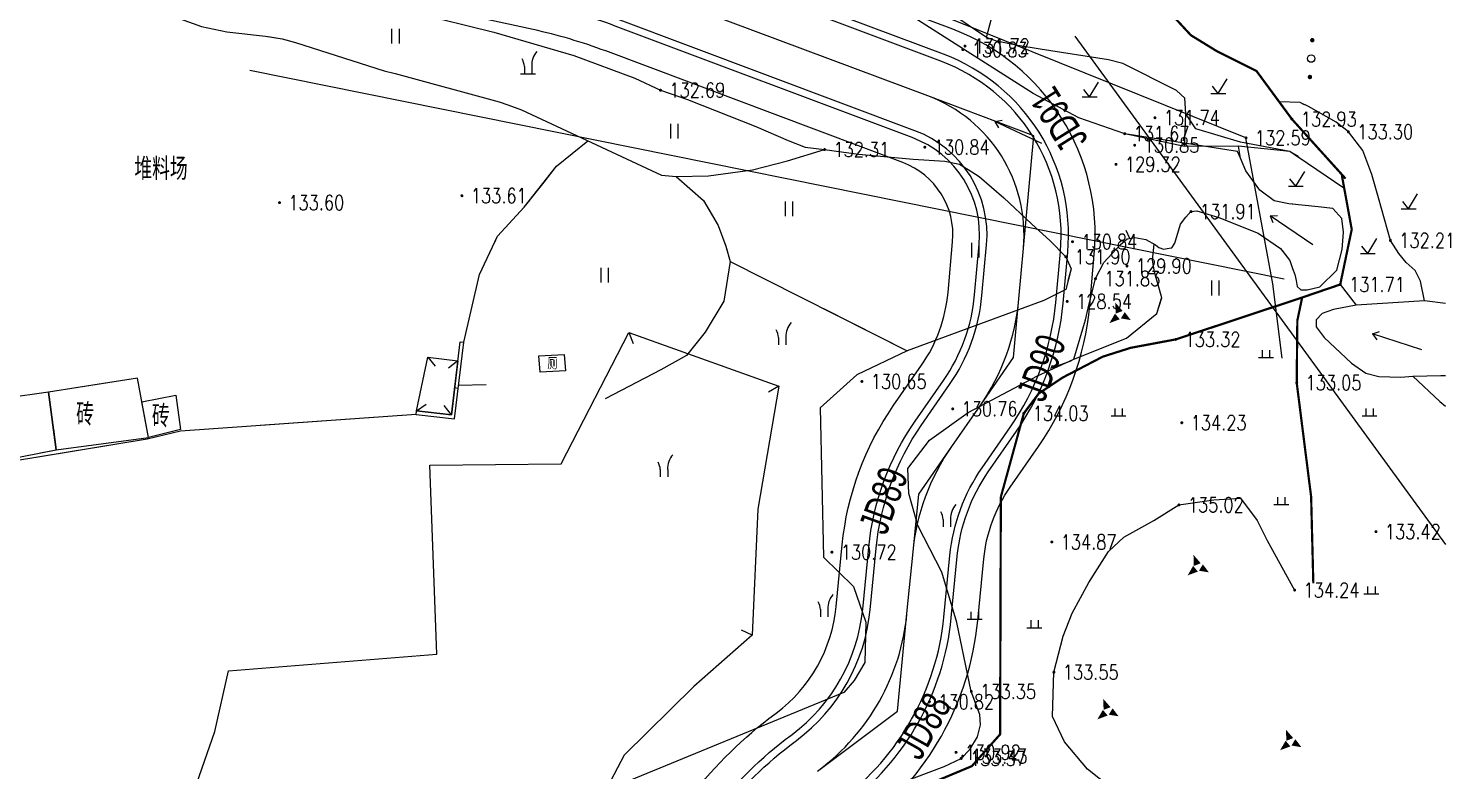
# Model space of a CAD drawing. Extents: x 529262 to 576451, y 2694391 to 2717535.
# Drawn here: x 562769.4 to 562865.3, y 2710815.5 to 2710865.5 of the extents above; entities that cross this region are included whole.
import ezdxf
from ezdxf.enums import TextEntityAlignment as Align

# ---------------------------------------------------------------- set-up
doc = ezdxf.new("R2010")
doc.units = 0
doc.linetypes.add('DASHED', pattern=[19.05, 12.7, -6.35])
doc.linetypes.add('X3', pattern=[5, 4, -1])
for name, color, linetype in [('DLDW', 8, 'Continuous'), ('DLSS', 4, 'Continuous'), ('DMTZ', 8, 'Continuous'), ('GCD', 8, 'Continuous'), ('GXYZ', 8, 'Continuous'), ('JMD', 8, 'Continuous'), ('ZBTZ', 8, 'Continuous'), ('ZJ', 7, 'Continuous'), ('交点标注', 3, 'Continuous'), ('道路中线_04护管挡墙', 7, 'Continuous')]:
    doc.layers.add(name, color=color, linetype=linetype)
doc.layers.add('SXSS', color=5, linetype='Continuous', lineweight=0)
doc.styles.add('EICAD', font='fsdb_e.shx', dxfattribs={"width": 0.707, "height": 2, "bigfont": 'tjhzf.shx'})
doc.styles.add('HZ', font='rs.shx', dxfattribs={"width": 0.8, "bigfont": 'hztxt.shx'})
doc.linetypes.add('10421', pattern='A,2,[150,AAA.SHX,S=0.5,R=0,X=0,Y=0.5],1e-11', length=2)
doc.linetypes.add('1161', pattern='A,0,[149,AAA.SHX,S=0.15,R=0,X=0,Y=0],-1.6', length=1.6)
doc.linetypes.add('445', pattern='A,8,-0.5,[147,AAA.SHX,S=1,R=0,X=0,Y=0],-1.5', length=10)
doc.linetypes.add('732', pattern='A,9,-0.5,[162,AAA.SHX,S=1,R=0,X=0,Y=0],-0.5', length=10)

# ---------------------------------------------------------------- blocks, each defined once
blk = doc.blocks.new('gc121')
at = {"color": 8}
for p, q in [((-0.5, -1), (-0.5, 1)), ((0.5, -1), (0.5, 1))]:
    blk.add_line(p, q, dxfattribs=at)
blk = doc.blocks.new('gc246')
at = {"color": 8}
for p, q in [((-0.5, 1), (-0.5, 0)), ((0.5, 1), (0.5, 0))]:
    blk.add_line(p, q, dxfattribs=at)
for centre, radius, start, end in [((-2.94, 0.81), 2.45, 4.3743, 29.0242), ((3.4, 1.11), 2.91, 139.3312, 182.0887)]:
    blk.add_arc(centre, radius, start, end, dxfattribs=at)
blk = doc.blocks.new('gc087')
at = {"color": 8}
for points in [[(-0.62, 1.71, 0, 1, 0), (-0.1, 0.39, 1, 1, 0)], [(-1.41, -1.07, 0, 1, 0), (-0.34, -0.17, 1, 1, 0)], [(0.39, -0.01, 1, 0, 0), (1.46, -0.66, 1, 0, 0)]]:
    blk.add_lwpolyline(points, format="xyseb", dxfattribs=at)
blk = doc.blocks.new('gc119')
at = {"color": 8}
for p, q in [((-1, 0), (1, 0)), ((-0.5, 1), (-0.5, 0)), ((0.5, 1), (0.5, 0))]:
    blk.add_line(p, q, dxfattribs=at)
blk = doc.blocks.new('gc210')
at = {"color": 8}
for p, q in [((-1, 0), (1, 0)), ((-0.5, 1), (-0.5, 0)), ((0.5, 1), (0.5, 0))]:
    blk.add_line(p, q, dxfattribs=at)
for centre, radius, start, end in [((-2.94, 0.81), 2.45, 4.3743, 29.0242), ((3.4, 1.11), 2.91, 139.3312, 182.0887)]:
    blk.add_arc(centre, radius, start, end, dxfattribs=at)
blk = doc.blocks.new('gc123')
at = {"color": 8}
for p, q in [((0, 0), (1.2, 2)), ((-1, 0), (1, 0)), ((0, 0), (-0.8, 1))]:
    blk.add_line(p, q, dxfattribs=at)
blk = doc.blocks.new('GC200')
at = {"linetype": 'Continuous', "const_width": 0.2, "flags": 128}
blk.add_lwpolyline([(-0.1, 0, 1), (0.1, 0, 1)], format="xyb", close=True, dxfattribs=at)
blk = doc.blocks.new('gc170')
at = {"color": 8, "linetype": 'Continuous'}
blk.add_circle((0, 0), 0.5, dxfattribs=at)
blk = doc.blocks.new('gc086')
at = {"color": 8}
for p, q in [((0, 0), (7, 0)), ((7, 0), (6.18, 0.57)), ((7, 0), (6.18, -0.57))]:
    blk.add_line(p, q, dxfattribs=at)

msp = doc.modelspace()

# ---------------------------------------------------------------- linework, layer by layer
at = {"color": 8, "linetype": 'Continuous', "flags": 128}
msp.add_lwpolyline([(562784.321, 2710862.73), (562854.113, 2710848.642)], dxfattribs=at)
at = {"layer": 'DLDW', "color": 252, "linetype": 'Continuous'}
msp.add_lwpolyline([(562803.919, 2710842.349), (562803.818, 2710843.45), (562805.517, 2710843.554), (562805.618, 2710842.453)], close=True, dxfattribs=at)
at = {"layer": 'DLSS', "color": 8, "linetype": 'X3', "const_width": 0.15}
for points in [[(562849.335, 2710892.228), (562847.111, 2710878.879), (562848.107, 2710876.013), (562848.1, 2710874.548), (562846.264, 2710870.34), (562845.676, 2710868.644), (562846.322, 2710866.69), (562847.81, 2710865.084), (562849.569, 2710864.002), (562852.242, 2710862.667), (562854.632, 2710859.419), (562855.287, 2710858.693)], [(562849.335, 2710892.228), (562847.111, 2710878.879), (562848.107, 2710876.013), (562848.1, 2710874.548), (562846.264, 2710870.34), (562845.676, 2710868.644), (562846.322, 2710866.69), (562847.81, 2710865.084), (562849.569, 2710864.002), (562852.242, 2710862.667), (562854.632, 2710859.419), (562855.287, 2710858.693)], [(562849.335, 2710892.228), (562847.111, 2710878.879), (562848.107, 2710876.013), (562848.1, 2710874.548), (562846.264, 2710870.34), (562845.676, 2710868.644), (562846.322, 2710866.69), (562847.81, 2710865.084), (562849.569, 2710864.002), (562852.242, 2710862.667), (562854.632, 2710859.419), (562858.248, 2710855.413)], [(562858, 2710855.632), (562858.667, 2710851.985), (562857.89, 2710848.27), (562855.322, 2710847.393)], [(562855.322, 2710847.393), (562846.792, 2710844.567), (562843.752, 2710843.999), (562841.877, 2710843.406), (562839.149, 2710841.987), (562837.541, 2710840.91), (562836.542, 2710839.582), (562834.99, 2710833.938)], [(562853.912, 2710846.926), (562851.785, 2710846.221)], [(562855.927, 2710833.954), (562854.954, 2710841.646), (562854.996, 2710845.837), (562855.322, 2710847.393)], [(562855.927, 2710833.954), (562856.075, 2710828.124)]]:
    msp.add_lwpolyline(points, dxfattribs=at)
at = {"layer": 'DLSS', "color": 8, "linetype": 'X3', "const_width": 0.15, "flags": 128}
msp.add_lwpolyline([(562821.827, 2710811.098), (562833.035, 2710815.789), (562834.941, 2710817.932), (562834.99, 2710833.938)], dxfattribs=at)
at = {"layer": 'DMTZ', "linetype": '10421', "flags": 128}
for points in [[(562780.685, 2710868.943), (562785.274, 2710868.296), (562790.749, 2710867.459), (562791.071, 2710867.459), (562793.712, 2710867.073), (562795.491, 2710866.59), (562800.775, 2710865.293), (562806.18, 2710863.716), (562810.294, 2710862.186), (562812.026, 2710861.371), (562813.859, 2710860.744), (562818.451, 2710858.928), (562820.651, 2710857.972), (562821.799, 2710857.541), (562823.097, 2710857.369), (562825.386, 2710857.063), (562829.069, 2710856.729), (562831.221, 2710856.585), (562832.193, 2710856.384), (562832.793, 2710856.021), (562833.533, 2710855.553), (562835.19, 2710854.104), (562837.054, 2710852.355), (562838.319, 2710851.205), (562839.376, 2710850.135)], [(562780.685, 2710868.943), (562785.274, 2710868.296), (562790.749, 2710867.459), (562791.071, 2710867.459), (562793.712, 2710867.073), (562795.491, 2710866.59), (562800.775, 2710865.293), (562806.18, 2710863.716), (562810.294, 2710862.186), (562812.026, 2710861.371), (562813.859, 2710860.744), (562818.451, 2710858.928), (562820.651, 2710857.972), (562821.799, 2710857.541), (562823.097, 2710857.369), (562825.386, 2710857.063), (562829.069, 2710856.729), (562831.221, 2710856.585), (562832.193, 2710856.384), (562832.793, 2710856.021), (562833.533, 2710855.553), (562835.19, 2710854.104), (562837.054, 2710852.355), (562838.319, 2710851.205), (562839.376, 2710850.135)], [(562780.685, 2710868.943), (562785.274, 2710868.296), (562790.749, 2710867.459), (562791.071, 2710867.459), (562793.712, 2710867.073), (562795.491, 2710866.59), (562800.775, 2710865.293), (562806.18, 2710863.716), (562810.294, 2710862.186), (562812.026, 2710861.371), (562813.859, 2710860.744), (562818.451, 2710858.928), (562820.651, 2710857.972), (562821.799, 2710857.541), (562823.097, 2710857.369), (562825.386, 2710857.063), (562829.069, 2710856.729), (562831.221, 2710856.585), (562832.193, 2710856.384), (562832.793, 2710856.021), (562833.533, 2710855.553), (562835.19, 2710854.104), (562837.054, 2710852.355), (562838.319, 2710851.205), (562839.376, 2710850.135)], [(562787.206, 2710868.001), (562790.749, 2710867.459), (562791.071, 2710867.459), (562793.712, 2710867.073), (562795.491, 2710866.59), (562800.775, 2710865.293), (562806.18, 2710863.716), (562810.294, 2710862.186), (562812.026, 2710861.371), (562813.859, 2710860.744), (562818.451, 2710858.928), (562820.651, 2710857.972), (562821.799, 2710857.541), (562823.097, 2710857.369), (562825.386, 2710857.063), (562829.069, 2710856.729), (562831.221, 2710856.585), (562832.193, 2710856.384), (562832.793, 2710856.021), (562833.533, 2710855.553), (562835.19, 2710854.104), (562837.054, 2710852.355), (562838.319, 2710851.205), (562839.376, 2710850.135)], [(562787.206, 2710868.001), (562790.749, 2710867.459), (562791.071, 2710867.459), (562793.712, 2710867.073), (562795.491, 2710866.59), (562800.775, 2710865.293), (562806.18, 2710863.716), (562810.294, 2710862.186), (562812.026, 2710861.371), (562813.859, 2710860.744), (562818.451, 2710858.928), (562820.651, 2710857.972), (562821.799, 2710857.541), (562823.097, 2710857.369), (562825.386, 2710857.063), (562829.069, 2710856.729), (562831.221, 2710856.585), (562832.193, 2710856.384), (562832.793, 2710856.021), (562833.533, 2710855.553), (562835.19, 2710854.104), (562837.054, 2710852.355), (562838.319, 2710851.205), (562839.376, 2710850.135)], [(562847.38, 2710857.571), (562843.348, 2710858.44), (562840.256, 2710859.5), (562837.181, 2710861.143), (562827.703, 2710867.173), (562825.002, 2710868.378)], [(562850.948, 2710857.229), (562843.348, 2710858.44), (562840.256, 2710859.5), (562837.181, 2710861.143), (562827.703, 2710867.173), (562825.002, 2710868.378)], [(562850.948, 2710857.229), (562843.348, 2710858.44), (562840.256, 2710859.5), (562837.181, 2710861.143), (562827.703, 2710867.173), (562825.002, 2710868.378)], [(562855.071, 2710856.84), (562854.481, 2710857.239), (562851.164, 2710857.862), (562848.145, 2710858.776), (562847.479, 2710859.784), (562847.404, 2710860.836), (562846.838, 2710861.36), (562843.219, 2710863.172), (562842.249, 2710863.422), (562837.646, 2710864.141), (562836.138, 2710864.387), (562834.694, 2710864.67), (562834.014, 2710864.928), (562830.253, 2710867.488)], [(562855.078, 2710856.898), (562854.481, 2710857.239), (562851.033, 2710857.59), (562847.38, 2710857.571), (562847.479, 2710859.784), (562847.404, 2710860.836), (562846.838, 2710861.36), (562843.219, 2710863.172), (562842.249, 2710863.422), (562837.646, 2710864.141), (562836.138, 2710864.387), (562834.694, 2710864.67), (562834.014, 2710864.928), (562830.253, 2710867.488)], [(562858.132, 2710854.771), (562854.481, 2710857.239), (562851.164, 2710857.862), (562848.145, 2710858.776), (562847.479, 2710859.784), (562847.404, 2710860.836), (562846.838, 2710861.36), (562843.219, 2710863.172), (562842.249, 2710863.422), (562837.646, 2710864.141), (562836.138, 2710864.387), (562834.694, 2710864.67), (562834.014, 2710864.928), (562830.253, 2710867.488)], [(562779.609, 2710866.179), (562781.067, 2710865.671), (562782.771, 2710865.314), (562785.384, 2710865.022), (562786.503, 2710864.831), (562787.403, 2710864.589), (562793.388, 2710862.683), (562794.119, 2710862.49), (562801.145, 2710860.599), (562801.731, 2710860.384), (562802.639, 2710860.057), (562812.09, 2710855.634), (562813.079, 2710855.548), (562815.256, 2710855.602), (562818.233, 2710856.014), (562820.607, 2710856.615), (562823.097, 2710857.369)], [(562779.609, 2710866.179), (562781.067, 2710865.671), (562782.771, 2710865.314), (562785.384, 2710865.022), (562786.503, 2710864.831), (562787.403, 2710864.589), (562793.388, 2710862.683), (562794.119, 2710862.49), (562801.145, 2710860.599), (562801.731, 2710860.384), (562802.639, 2710860.057), (562812.09, 2710855.634), (562813.079, 2710855.548), (562815.256, 2710855.602), (562818.233, 2710856.014), (562820.607, 2710856.615), (562823.097, 2710857.369)], [(562779.609, 2710866.179), (562781.067, 2710865.671), (562782.771, 2710865.314), (562785.384, 2710865.022), (562786.503, 2710864.831), (562787.403, 2710864.589), (562793.388, 2710862.683), (562794.119, 2710862.49), (562801.145, 2710860.599), (562801.731, 2710860.384), (562802.639, 2710860.057), (562812.09, 2710855.634), (562813.079, 2710855.548), (562815.256, 2710855.602), (562818.233, 2710856.014), (562820.607, 2710856.615), (562823.097, 2710857.369)], [(562785.559, 2710864.992), (562786.503, 2710864.831), (562787.403, 2710864.589), (562793.388, 2710862.683), (562794.119, 2710862.49), (562801.145, 2710860.599), (562801.731, 2710860.384), (562802.639, 2710860.057), (562812.09, 2710855.634), (562813.079, 2710855.548), (562815.256, 2710855.602), (562818.233, 2710856.014), (562820.607, 2710856.615), (562823.097, 2710857.369)], [(562785.559, 2710864.992), (562786.503, 2710864.831), (562787.403, 2710864.589), (562793.388, 2710862.683), (562794.119, 2710862.49), (562801.145, 2710860.599), (562801.731, 2710860.384), (562802.639, 2710860.057), (562812.09, 2710855.634), (562813.079, 2710855.548), (562815.256, 2710855.602), (562818.233, 2710856.014), (562820.607, 2710856.615), (562823.097, 2710857.369)], [(562855.486, 2710860.392), (562855.194, 2710860.533), (562853.762, 2710860.6)], [(562855.486, 2710860.392), (562855.194, 2710860.533), (562853.762, 2710860.6)], [(562863.578, 2710847.167), (562863.297, 2710848.492), (562862.946, 2710849.203), (562862.331, 2710849.755), (562861.845, 2710850.353), (562861.272, 2710851.244), (562860.483, 2710854.123), (562860.018, 2710855.693), (562859.411, 2710857.312), (562858.44, 2710858.568), (562857.618, 2710859.221), (562855.742, 2710860.268), (562855.194, 2710860.533), (562853.762, 2710860.6)]]:
    msp.add_lwpolyline(points, dxfattribs=at)
for points, elevation in [([(562854.701, 2710853.68), (562854.415, 2710853.709), (562853.438, 2710853.915), (562852.455, 2710854.631), (562851.52, 2710855.93), (562851.158, 2710856.791), (562850.948, 2710857.229)], 132.137), ([(562857.672, 2710849.247), (562858.017, 2710850.626), (562858.103, 2710851.807), (562857.988, 2710852.729), (562857.401, 2710853.385), (562856.403, 2710853.507), (562854.415, 2710853.709), (562853.438, 2710853.915), (562852.455, 2710854.631), (562851.52, 2710855.93), (562851.158, 2710856.791), (562850.948, 2710857.229)], 132.137), ([(562854.701, 2710853.68), (562854.415, 2710853.709), (562853.438, 2710853.915), (562852.455, 2710854.631), (562851.52, 2710855.93), (562851.158, 2710856.791), (562851.033, 2710857.59)], 132.137), ([(562813.079, 2710855.548), (562814.925, 2710853.927), (562815.443, 2710853.058)], 133.383), ([(562813.079, 2710855.548), (562814.925, 2710853.927), (562815.926, 2710852.246), (562816.427, 2710850.852), (562816.51, 2710850.573)], 133.383), ([(562813.079, 2710855.548), (562814.925, 2710853.927), (562815.926, 2710852.246), (562816.427, 2710850.852), (562816.51, 2710850.573)], 133.383), ([(562815.443, 2710853.058), (562815.926, 2710852.246), (562816.427, 2710850.852), (562816.734, 2710849.826), (562816.29, 2710847.135), (562815.031, 2710845.06), (562813.773, 2710843.488), (562812.052, 2710842.511), (562808.288, 2710840.567)], 133.383), ([(562839.92, 2710843.237), (562840.697, 2710845.891), (562840.888, 2710846.664), (562841.377, 2710848.666), (562841.948, 2710849.743), (562843.074, 2710850.969), (562843.519, 2710851.353), (562844.021, 2710851.441), (562844.769, 2710851.3), (562845.416, 2710850.956), (562845.661, 2710850.772), (562845.963, 2710850.645), (562846.351, 2710850.729), (562846.532, 2710850.738), (562846.741, 2710851.051), (562847.121, 2710852.347), (562847.474, 2710852.818), (562847.821, 2710853.185), (562848.22, 2710853.236), (562849.706, 2710852.798), (562852.344, 2710851.735), (562853.869, 2710850.706), (562854.29, 2710850.159)], 133.968), ([(562839.92, 2710843.237), (562840.697, 2710845.891), (562840.888, 2710846.664), (562841.377, 2710848.666), (562841.948, 2710849.743), (562843.074, 2710850.969), (562843.519, 2710851.353), (562844.021, 2710851.441), (562844.769, 2710851.3), (562845.416, 2710850.956), (562845.661, 2710850.772), (562845.963, 2710850.645), (562846.351, 2710850.729), (562846.532, 2710850.738), (562846.741, 2710851.051), (562847.121, 2710852.347), (562847.474, 2710852.818), (562847.821, 2710853.185), (562848.22, 2710853.236), (562849.706, 2710852.798), (562852.344, 2710851.735), (562853.869, 2710850.706), (562854.499, 2710849.889), (562854.661, 2710849.357), (562854.826, 2710848.952), (562854.916, 2710848.547), (562854.985, 2710848.127), (562855.228, 2710847.905), (562855.653, 2710847.905), (562856.52, 2710848.11), (562857.672, 2710849.247)], 133.968), ([(562841.263, 2710848.201), (562841.377, 2710848.666), (562841.948, 2710849.743), (562843.074, 2710850.969), (562843.519, 2710851.353), (562844.021, 2710851.441), (562844.769, 2710851.3), (562845.416, 2710850.956), (562845.661, 2710850.772), (562845.963, 2710850.645), (562846.351, 2710850.729), (562846.532, 2710850.738), (562846.741, 2710851.051), (562847.121, 2710852.347), (562847.474, 2710852.818), (562847.821, 2710853.185), (562848.22, 2710853.236), (562849.706, 2710852.798), (562852.344, 2710851.735), (562853.869, 2710850.706), (562854.29, 2710850.159)], 133.968), ([(562843.69, 2710851.378), (562843.455, 2710851.917)], 133.353), ([(562843.69, 2710851.378), (562843.455, 2710851.917)], 133.353), ([(562843.69, 2710851.378), (562843.455, 2710851.917)], 133.353), ([(562839.92, 2710843.237), (562843.472, 2710844.644), (562845.513, 2710846.313), (562845.843, 2710847.361), (562845.35, 2710849.124), (562845.223, 2710849.91), (562845.345, 2710850.994)], 132.264), ([(562839.92, 2710843.237), (562843.472, 2710844.644), (562845.513, 2710846.313), (562845.843, 2710847.361), (562845.35, 2710849.124), (562845.223, 2710849.91), (562845.345, 2710850.994)], 132.264), ([(562845.836, 2710847.34), (562845.843, 2710847.361), (562845.35, 2710849.124), (562845.223, 2710849.91), (562845.345, 2710850.994)], 132.264), ([(562839.376, 2710850.135), (562839.727, 2710849.331), (562839.371, 2710847.939), (562837.894, 2710847.201), (562828.674, 2710843.793), (562828.674, 2710843.793), (562828.674, 2710843.793), (562828.674, 2710843.793), (562828.674, 2710843.793), (562825.282, 2710842.172), (562822.801, 2710839.961)], 133.353), ([(562839.376, 2710850.135), (562839.727, 2710849.331), (562839.371, 2710847.939), (562837.894, 2710847.201), (562828.674, 2710843.793), (562828.674, 2710843.793), (562828.674, 2710843.793), (562828.674, 2710843.793), (562828.674, 2710843.793), (562825.282, 2710842.172), (562822.801, 2710839.961)], 133.353), ([(562839.376, 2710850.135), (562839.727, 2710849.331), (562839.521, 2710848.528)], 133.353), ([(562839.92, 2710843.237), (562840.697, 2710845.891), (562840.888, 2710846.664), (562841.263, 2710848.201)], 133.968), ([(562839.92, 2710843.237), (562843.472, 2710844.644), (562845.513, 2710846.313), (562845.836, 2710847.34)], 132.264), ([(562858.959, 2710846.883), (562857.43, 2710846.592), (562856.677, 2710846.313), (562856.258, 2710845.894), (562856.263, 2710845.41), (562856.816, 2710844.695), (562858.658, 2710842.965), (562859.627, 2710842.285), (562860.5, 2710842.072), (562861.979, 2710842.016), (562862.794, 2710842.082)], 132.641), ([(562864.998, 2710846.998), (562863.578, 2710847.167), (562858.959, 2710846.883)], 131.798), ([(562821.871, 2710812.379), (562822.592, 2710812.686), (562827.289, 2710814.303), (562831.177, 2710815.765), (562832.315, 2710816.308), (562832.909, 2710816.92), (562833.41, 2710817.766), (562833.618, 2710818.568), (562833.564, 2710819.267), (562832.999, 2710820.818), (562832.016, 2710825.477), (562831.016, 2710828.861), (562829.4, 2710832.014), (562828.785, 2710834.167), (562828.708, 2710835.859), (562830.17, 2710837.781), (562832.785, 2710839.627), (562837.458, 2710842.104), (562839.92, 2710843.237)], 133.935), ([(562838.345, 2710842.622), (562839.667, 2710843.11), (562839.92, 2710843.237)], 133.353), ([(562862.794, 2710842.082), (562864.678, 2710842.143), (562864.998, 2710842.139)], 132.641), ([(562822.801, 2710839.961), (562823.036, 2710829.878), (562825.046, 2710827.903), (562825.872, 2710825.488), (562825.813, 2710822.784), (562825.092, 2710821.564), (562824.386, 2710820.763), (562808.312, 2710814.137)], 133.353), ([(562838.482, 2710819.138), (562838.571, 2710822.12), (562839.198, 2710824.556), (562839.809, 2710826.096), (562840.938, 2710828.174), (562842.26, 2710830.262), (562843.3, 2710831.24), (562845.323, 2710832.349), (562847.009, 2710833.403), (562849.36, 2710833.741), (562851.163, 2710833.85), (562852.283, 2710832.349), (562852.97, 2710830.997), (562854.816, 2710827.66), (562854.824, 2710827.645)], 133.545)]:
    msp.add_lwpolyline(points, dxfattribs=dict(at, elevation=elevation))
at = {"layer": 'DMTZ', "linetype": '10421'}
msp.add_lwpolyline([(562852.006, 2710811.459), (562849.719, 2710811.59), (562846.071, 2710812.276), (562843.14, 2710813.762), (562840.835, 2710815.587), (562839.285, 2710817.433), (562838.482, 2710819.138)], dxfattribs=at)
at = {"layer": 'GXYZ', "linetype": 'Continuous'}
msp.add_line((562839.973, 2710865.02), (562864.998, 2710830.734), dxfattribs=at)
at = {"layer": 'GXYZ', "linetype": '732', "flags": 128}
msp.add_lwpolyline([(562853.972, 2710843.291), (562853.332, 2710848.325), (562851.513, 2710858.17), (562822.678, 2710869.785), (562790.779, 2710877.289), (562782.745, 2710878.483), (562772.724, 2710889.762), (562773.355, 2710900.574), (562780.991, 2710921.338), (562779.279, 2710955.843), (562778.562, 2710959.885), (562773.137, 2710975.231), (562768.716, 2710985.916)], dxfattribs=at)
at = {"layer": 'JMD', "linetype": 'Continuous'}
for p, q in [((562809.884, 2710845.033), (562810.179, 2710844.289)), ((562809.884, 2710845.033), (562810.179, 2710844.289)), ((562796.319, 2710843.372), (562796.823, 2710842.751)), ((562796.319, 2710843.372), (562796.823, 2710842.751)), ((562796.319, 2710843.372), (562796.823, 2710842.751)), ((562796.319, 2710843.372), (562796.823, 2710842.751)), ((562798.357, 2710843.127), (562797.728, 2710842.633)), ((562798.357, 2710843.127), (562797.728, 2710842.633)), ((562798.357, 2710843.127), (562797.728, 2710842.633)), ((562798.357, 2710843.127), (562797.728, 2710842.633)), ((562798.385, 2710841.265, -529.931), (562798.137, 2710841.294, -529.931)), ((562798.385, 2710841.265, -529.931), (562798.137, 2710841.294, -529.931)), ((562820.011, 2710841.424), (562819.32, 2710841.019)), ((562820.011, 2710841.424), (562819.32, 2710841.019)), ((562795.56, 2710839.741), (562796.208, 2710840.21)), ((562795.56, 2710839.741), (562796.208, 2710840.21)), ((562795.56, 2710839.741), (562796.208, 2710840.21)), ((562795.56, 2710839.741), (562796.208, 2710840.21)), ((562795.56, 2710839.741), (562796.208, 2710840.21)), ((562795.56, 2710839.741), (562796.208, 2710840.21)), ((562797.918, 2710839.476), (562797.422, 2710840.104)), ((562797.918, 2710839.476), (562797.422, 2710840.104)), ((562797.918, 2710839.476), (562797.422, 2710840.104)), ((562797.918, 2710839.476), (562797.422, 2710840.104)), ((562818.204, 2710824.618), (562817.483, 2710824.964))]:
    msp.add_line(p, q, dxfattribs=at)
at = {"layer": 'JMD', "linetype": 'Continuous', "flags": 128}
for points in [[(562799.986, 2710792.078), (562775.892, 2710796.198), (562779.855, 2710812.12), (562781.955, 2710818.114), (562782.889, 2710822.218), (562796.934, 2710823.332), (562796.461, 2710836.088), (562805.331, 2710836.167), (562809.884, 2710845.033), (562820.011, 2710841.424), (562818.598, 2710833.107), (562818.204, 2710824.618), (562814.279, 2710821.166), (562809.569, 2710816.537), (562807.056, 2710811.738), (562806.192, 2710807.187), (562804.701, 2710798.949)], [(562771.254, 2710837.126), (562777.473, 2710837.956), (562776.735, 2710841.943), (562770.741, 2710841.007)], [(562771.254, 2710837.126), (562777.473, 2710837.956), (562776.735, 2710841.943), (562770.741, 2710841.007)]]:
    msp.add_lwpolyline(points, close=True, dxfattribs=at)
for points, elevation in [([(562795.532, 2710839.493), (562798.137, 2710839.2), (562798.76, 2710844.376)], -529.931), ([(562795.532, 2710839.493), (562798.137, 2710839.2), (562798.76, 2710844.376)], -529.931), ([(562795.532, 2710839.493), (562798.137, 2710839.2), (562798.76, 2710844.376)], -529.931), ([(562795.532, 2710839.493), (562798.137, 2710839.2), (562798.76, 2710844.376)], -529.931), ([(562795.532, 2710839.493), (562798.137, 2710839.2), (562798.76, 2710844.376)], -529.931), ([(562795.532, 2710839.493), (562798.137, 2710839.2), (562798.76, 2710844.376)], -529.931), ([(562795.56, 2710839.741), (562797.918, 2710839.476), (562798.511, 2710844.406)], -529.931), ([(562795.56, 2710839.741), (562797.918, 2710839.476), (562798.511, 2710844.406)], -529.931), ([(562795.56, 2710839.741), (562797.918, 2710839.476), (562798.511, 2710844.406)], -529.931), ([(562795.56, 2710839.741), (562797.918, 2710839.476), (562798.511, 2710844.406)], -529.931), ([(562795.56, 2710839.741), (562797.918, 2710839.476), (562798.511, 2710844.406)], -529.931), ([(562795.56, 2710839.741), (562797.918, 2710839.476), (562798.511, 2710844.406)], -529.931), ([(562798.511, 2710844.406), (562798.76, 2710844.376)], -529.931), ([(562798.511, 2710844.406), (562798.76, 2710844.376)], -529.931), ([(562795.532, 2710839.493), (562795.56, 2710839.741)], -529.931), ([(562795.532, 2710839.493), (562795.56, 2710839.741)], -529.931), ([(562795.532, 2710839.493), (562795.56, 2710839.741)], -529.931), ([(562795.532, 2710839.493), (562795.56, 2710839.741)], -529.931), ([(562795.532, 2710839.493), (562795.56, 2710839.741)], -529.931), ([(562795.532, 2710839.493), (562795.56, 2710839.741)], -529.931), ([(562770.189, 2710836.916), (562771.254, 2710837.126), (562771.069, 2710838.524)], 134.582), ([(562770.189, 2710836.916), (562771.254, 2710837.126), (562771.069, 2710838.524)], 134.582), ([(562770.189, 2710836.916), (562771.254, 2710837.126), (562771.069, 2710838.524)], 134.582)]:
    msp.add_lwpolyline(points, dxfattribs=dict(at, elevation=elevation))
for points, elevation in [([(562796.319, 2710843.372), (562796.319, 2710843.372), (562798.357, 2710843.127), (562797.918, 2710839.476), (562795.56, 2710839.741)], 133.742), ([(562796.319, 2710843.372), (562796.319, 2710843.372), (562798.357, 2710843.127), (562797.918, 2710839.476), (562795.56, 2710839.741)], 133.742), ([(562796.319, 2710843.372), (562796.319, 2710843.372), (562798.357, 2710843.127), (562797.918, 2710839.476), (562795.56, 2710839.741)], 133.742), ([(562796.319, 2710843.372), (562796.319, 2710843.372), (562798.357, 2710843.127), (562797.918, 2710839.476), (562795.56, 2710839.741)], 133.742), ([(562796.319, 2710843.372), (562796.319, 2710843.372), (562798.357, 2710843.127), (562797.918, 2710839.476), (562795.56, 2710839.741)], 133.742), ([(562796.319, 2710843.372), (562796.319, 2710843.372), (562798.357, 2710843.127), (562797.918, 2710839.476), (562795.56, 2710839.741)], 133.742), ([(562765.839, 2710836.059), (562771.254, 2710837.126), (562770.741, 2710841.007), (562764.993, 2710840.203)], 134.582), ([(562765.839, 2710836.059), (562771.254, 2710837.126), (562770.741, 2710841.007), (562764.993, 2710840.203)], 134.582)]:
    msp.add_lwpolyline(points, close=True, dxfattribs=dict(at, elevation=elevation))
msp.add_lwpolyline([(562771.069, 2710838.524), (562771.254, 2710837.126), (562777.473, 2710837.956), (562776.735, 2710841.943), (562772.586, 2710841.295)], dxfattribs=at)
msp.add_lwpolyline([(562771.069, 2710838.524), (562771.254, 2710837.126), (562777.473, 2710837.956), (562776.735, 2710841.943), (562772.586, 2710841.295)], dxfattribs=at)
msp.add_lwpolyline([(562771.069, 2710838.524), (562771.254, 2710837.126), (562777.473, 2710837.956), (562776.735, 2710841.943), (562772.586, 2710841.295)], dxfattribs=at)
at = {"layer": 'JMD', "linetype": 'Continuous'}
msp.add_lwpolyline([(562779.63, 2710838.499), (562777.473, 2710837.956), (562777.03, 2710840.348), (562779.319, 2710840.804)], close=True, dxfattribs=at)
msp.add_lwpolyline([(562779.63, 2710838.499), (562777.473, 2710837.956), (562777.03, 2710840.348), (562779.319, 2710840.804)], close=True, dxfattribs=at)
msp.add_lwpolyline([(562779.63, 2710838.499), (562777.473, 2710837.956), (562777.03, 2710840.348), (562779.319, 2710840.804)], close=True, dxfattribs=at)
msp.add_lwpolyline([(562779.63, 2710838.499), (562777.473, 2710837.956), (562777.03, 2710840.348), (562779.319, 2710840.804)], close=True, dxfattribs=at)
msp.add_lwpolyline([(562779.63, 2710838.499), (562777.473, 2710837.956), (562777.03, 2710840.348), (562779.319, 2710840.804)], close=True, dxfattribs=at)
msp.add_lwpolyline([(562779.63, 2710838.499), (562777.473, 2710837.956), (562777.03, 2710840.348), (562779.319, 2710840.804)], close=True, dxfattribs=at)
msp.add_lwpolyline([(562779.63, 2710838.499), (562777.473, 2710837.956), (562777.03, 2710840.348), (562779.319, 2710840.804)], close=True, dxfattribs=at)
msp.add_lwpolyline([(562779.63, 2710838.499), (562777.473, 2710837.956), (562777.03, 2710840.348), (562779.319, 2710840.804)], close=True, dxfattribs=at)
msp.add_lwpolyline([(562779.63, 2710838.499), (562777.473, 2710837.956), (562777.03, 2710840.348), (562779.319, 2710840.804)], close=True, dxfattribs=at)
msp.add_lwpolyline([(562779.63, 2710838.499), (562777.473, 2710837.956), (562777.03, 2710840.348), (562779.319, 2710840.804)], close=True, dxfattribs=at)
msp.add_lwpolyline([(562779.63, 2710838.499), (562777.473, 2710837.956), (562777.03, 2710840.348), (562779.319, 2710840.804)], close=True, dxfattribs=at)
msp.add_lwpolyline([(562779.63, 2710838.499), (562777.473, 2710837.956), (562777.03, 2710840.348), (562779.319, 2710840.804)], close=True, dxfattribs=at)
msp.add_lwpolyline([(562779.63, 2710838.499), (562777.473, 2710837.956), (562777.03, 2710840.348), (562779.319, 2710840.804)], close=True, dxfattribs=at)
msp.add_lwpolyline([(562779.63, 2710838.499), (562777.473, 2710837.956), (562777.03, 2710840.348), (562779.319, 2710840.804)], close=True, dxfattribs=at)
msp.add_lwpolyline([(562779.63, 2710838.499), (562777.473, 2710837.956), (562777.03, 2710840.348), (562779.319, 2710840.804)], close=True, dxfattribs=at)
at = {"layer": 'JMD', "linetype": '445', "flags": 128}
for points, elevation in [([(562800.275, 2710841.514), (562798.408, 2710841.452)], 133.709), ([(562795.532, 2710839.493), (562779.634, 2710838.382), (562777.386, 2710837.83), (562764.663, 2710835.754)], -529.719), ([(562795.532, 2710839.493), (562779.634, 2710838.382), (562777.386, 2710837.83), (562764.663, 2710835.754)], -529.719), ([(562795.532, 2710839.493), (562779.634, 2710838.382), (562777.386, 2710837.83), (562770.032, 2710836.63)], -529.719), ([(562795.532, 2710839.493), (562779.634, 2710838.382), (562777.386, 2710837.83), (562770.032, 2710836.63)], -529.719), ([(562795.532, 2710839.493), (562779.634, 2710838.382), (562777.386, 2710837.83), (562770.032, 2710836.63)], -529.719), ([(562795.532, 2710839.493), (562785.006, 2710838.757)], -529.719)]:
    msp.add_lwpolyline(points, dxfattribs=dict(at, elevation=elevation))
at = {"layer": 'ZBTZ', "linetype": '1161', "flags": 128}
for points, elevation in [([(562834.014, 2710864.928), (562836.71, 2710875.126)], 133.706), ([(562834.014, 2710864.928), (562836.71, 2710875.126)], 133.706), ([(562857.89, 2710848.27), (562858.959, 2710846.883)], 131.711)]:
    msp.add_lwpolyline(points, dxfattribs=dict(at, elevation=elevation))
for points in [[(562800.825, 2710851.082), (562801.032, 2710851.524), (562802.829, 2710853.478), (562805.007, 2710856.24), (562807.124, 2710857.958)], [(562800.825, 2710851.082), (562801.032, 2710851.524), (562802.829, 2710853.478), (562805.007, 2710856.24), (562807.124, 2710857.958)], [(562800.825, 2710851.082), (562801.032, 2710851.524), (562802.829, 2710853.478), (562805.007, 2710856.24), (562807.124, 2710857.958)], [(562804.17, 2710855.178), (562805.007, 2710856.24), (562807.124, 2710857.958)], [(562804.17, 2710855.178), (562805.007, 2710856.24), (562807.124, 2710857.958)], [(562798.76, 2710844.376), (562799.82, 2710848.941), (562801.032, 2710851.524), (562802.829, 2710853.478), (562804.17, 2710855.178)], [(562798.76, 2710844.376), (562799.82, 2710848.941), (562801.032, 2710851.524), (562802.829, 2710853.478), (562804.17, 2710855.178)], [(562798.76, 2710844.376), (562799.82, 2710848.941), (562801.032, 2710851.524), (562802.829, 2710853.478), (562803.222, 2710853.977)], [(562798.76, 2710844.376), (562799.82, 2710848.941), (562801.032, 2710851.524), (562802.829, 2710853.478), (562803.222, 2710853.977)]]:
    msp.add_lwpolyline(points, dxfattribs=at)
at = {"layer": 'ZBTZ', "linetype": '1161', "ltscale": 0.5, "elevation": 133.557, "flags": 128}
for points in [[(562816.734, 2710849.826), (562828.674, 2710843.793)], [(562823.026, 2710846.647), (562828.674, 2710843.793)], [(562823.026, 2710846.647), (562828.674, 2710843.793)]]:
    msp.add_lwpolyline(points, dxfattribs=at)
at = {"layer": 'ZBTZ', "linetype": '1161'}
msp.add_lwpolyline([(562862.794, 2710842.082), (562864.616, 2710840.383), (562864.998, 2710840.065)], dxfattribs=at)
at = {"layer": '交点标注', "linetype": 'DASHED'}
for p, q in [((562837.207, 2710858.307), (562830.072, 2710860.985)), ((562836.517, 2710850.718), (562837.207, 2710858.307)), ((562835.848, 2710843.345), (562836.206, 2710847.292)), ((562833.586, 2710840.09), (562835.848, 2710843.345)), ((562829.448, 2710834.134), (562831.677, 2710837.342)), ((562829.067, 2710830.246), (562829.448, 2710834.134)), ((562828.012, 2710819.488), (562828.658, 2710826.078)), ((562822.707, 2710815.524), (562828.012, 2710819.488))]:
    msp.add_line(p, q, dxfattribs=at)
at = {"layer": '道路中线_04护管挡墙', "color": 8, "lineweight": 0}
for points in [[(562814.107, 2710813.792, -0.066376), (562819.74, 2710819.299), (562819.834, 2710819.37, 0.210919), (562823.881, 2710826.546), (562824.29, 2710830.714, -0.128086), (562827.735, 2710840.081), (562829.644, 2710842.829, 0.129893), (562831.426, 2710847.726), (562831.737, 2710851.152, 0.337609), (562828.385, 2710856.491), (562808.328, 2710864.018, 0.036305), (562803.431, 2710865.46), (562776.55, 2710871.298, -0.414929), (562763.897, 2710891.024), (562767.211, 2710906.104)], [(562815.525, 2710812.682, -0.066376), (562820.817, 2710817.857), (562820.912, 2710817.928, 0.210919), (562825.673, 2710826.371), (562826.081, 2710830.539, -0.128086), (562829.213, 2710839.054), (562831.122, 2710841.801, 0.129893), (562833.218, 2710847.563), (562833.53, 2710850.989, 0.337609), (562829.018, 2710858.176), (562808.96, 2710865.703, 0.036305), (562803.813, 2710867.219), (562776.932, 2710873.057, -0.414929), (562765.655, 2710890.638), (562768.969, 2710905.718)], [(562815.919, 2710812.374, -0.066376), (562821.116, 2710817.456), (562821.211, 2710817.527, 0.210919), (562826.17, 2710826.322), (562826.579, 2710830.49, -0.128086), (562829.624, 2710838.769), (562831.533, 2710841.516, 0.129893), (562833.716, 2710847.518), (562834.028, 2710850.944, 0.337609), (562829.193, 2710858.644), (562809.136, 2710866.171, 0.036305), (562803.919, 2710867.708), (562777.039, 2710873.545, -0.414929), (562766.144, 2710890.531), (562769.457, 2710905.61)], [(562824.203, 2710813.521, 0.210919), (562831.146, 2710825.834), (562831.555, 2710830.002, -0.128086), (562833.73, 2710835.916), (562835.639, 2710838.663, 0.129893), (562838.696, 2710847.066), (562839.007, 2710850.492, 0.337609), (562830.95, 2710863.326), (562810.892, 2710870.852, 0.036305), (562804.98, 2710872.594), (562778.1, 2710878.431, -0.414929), (562771.027, 2710889.457), (562774.341, 2710904.537)], [(562824.503, 2710813.121, 0.210919), (562831.644, 2710825.786), (562832.052, 2710829.953, -0.128086), (562834.141, 2710835.63), (562836.05, 2710838.378, 0.129893), (562839.194, 2710847.021), (562839.505, 2710850.446, 0.337609), (562831.126, 2710863.794), (562811.068, 2710871.321, 0.036305), (562805.086, 2710873.082), (562778.206, 2710878.92, -0.414929), (562771.515, 2710889.35), (562774.829, 2710904.43)], [(562825.58, 2710811.679, 0.210919), (562833.435, 2710825.61), (562833.844, 2710829.778, -0.128086), (562835.619, 2710834.603), (562837.528, 2710837.351, 0.129893), (562840.986, 2710846.858), (562841.298, 2710850.284, 0.337609), (562831.758, 2710865.479), (562811.7, 2710873.006, 0.036305), (562805.468, 2710874.841), (562778.588, 2710880.679, -0.414929), (562773.274, 2710888.964), (562776.587, 2710904.044)]]:
    msp.add_lwpolyline(points, format="xyb", dxfattribs=at)
at = {"layer": '道路中线_04护管挡墙', "color": 1}
msp.add_lwpolyline([(562822.612, 2710815.454), (562822.707, 2710815.524, 0.210919), (562828.658, 2710826.078), (562829.067, 2710830.246, -0.128086), (562831.677, 2710837.342), (562833.586, 2710840.09, 0.129893), (562836.206, 2710847.292), (562836.517, 2710850.718, 0.337609), (562830.072, 2710860.985), (562810.014, 2710868.512, 0.036305), (562804.449, 2710870.151), (562777.569, 2710875.988, -0.414929), (562768.585, 2710889.994), (562771.899, 2710905.074)], format="xyb", dxfattribs=at)

# ---------------------------------------------------------------- block references
at = {"layer": 'DMTZ', "linetype": '1161', "xscale": 0.5, "yscale": 0.5, "zscale": 0.5}
for p in [(562843.023, 2710846.2), (562843.023, 2710846.2), (562843.023, 2710846.2), (562848.296, 2710829.185), (562842.207, 2710819.477), (562854.538, 2710817.396)]:
    msp.add_blockref('gc087', p, dxfattribs=at)
at = {"layer": 'GCD', "linetype": 'Continuous'}
ref = msp.add_blockref('GC200', (562832.571, 2710864.351, 131.72), dxfattribs=dict(at, xscale=0.5, yscale=0.5, zscale=0.5))
ref.add_attrib('height', '131.72', dxfattribs={"linetype": 'Continuous', "height": 1, "style": 'HZ', "width": 0.8}).set_placement((562833.171, 2710864.351, 131.72), align=Align.MIDDLE_LEFT)
ref = msp.add_blockref('GC200', (562832.428, 2710864.109, 130.83), dxfattribs=dict(at, xscale=0.5, yscale=0.5, zscale=0.5))
ref.add_attrib('height', '130.83', dxfattribs={"linetype": 'Continuous', "height": 1, "style": 'HZ', "width": 0.8}).set_placement((562833.028, 2710864.109, 130.83), align=Align.MIDDLE_LEFT)
ref = msp.add_blockref('GC200', (562812.026, 2710861.371, 132.691), dxfattribs=dict(at, xscale=0.5, yscale=0.5))
ref.add_attrib('height', '132.69', dxfattribs={"linetype": 'Continuous', "height": 1, "style": 'HZ', "width": 0.8}).set_placement((562812.626, 2710861.371, 132.691), align=Align.MIDDLE_LEFT)
ref = msp.add_blockref('GC200', (562845.39, 2710859.517, 131.735), dxfattribs=dict(at, xscale=0.5, yscale=0.5, zscale=0.5))
ref.add_attrib('height', '131.74', dxfattribs={"linetype": 'Continuous', "height": 1, "style": 'HZ', "width": 0.8}).set_placement((562845.99, 2710859.517, 131.735), align=Align.MIDDLE_LEFT)
ref = msp.add_blockref('GC200', (562854.632, 2710859.419, 132.926), dxfattribs=dict(at, xscale=0.5, yscale=0.5))
ref.add_attrib('height', '132.93', dxfattribs={"linetype": 'Continuous', "height": 1, "style": 'HZ', "width": 0.8}).set_placement((562855.232, 2710859.419, 132.926), align=Align.MIDDLE_LEFT)
ref = msp.add_blockref('GC200', (562858.44, 2710858.568, 133.303), dxfattribs=dict(at, xscale=0.5, yscale=0.5, zscale=0.5))
ref.add_attrib('height', '133.30', dxfattribs={"linetype": 'Continuous', "height": 1, "style": 'HZ', "width": 0.8}).set_placement((562859.04, 2710858.568, 133.303), align=Align.MIDDLE_LEFT)
ref = msp.add_blockref('GC200', (562843.348, 2710858.44, 131.67), dxfattribs=dict(at, xscale=0.5, yscale=0.5))
ref.add_attrib('height', '131.67', dxfattribs={"linetype": 'Continuous', "height": 1, "style": 'HZ', "width": 0.8}).set_placement((562843.948, 2710858.44, 131.67), align=Align.MIDDLE_LEFT)
ref = msp.add_blockref('GC200', (562844.02, 2710857.662, 130.85), dxfattribs=dict(at, xscale=0.5, yscale=0.5, zscale=0.5))
ref.add_attrib('height', '130.85', dxfattribs={"linetype": 'Continuous', "height": 1, "style": 'HZ', "width": 0.8}).set_placement((562844.62, 2710857.662, 130.85), align=Align.MIDDLE_LEFT)
ref = msp.add_blockref('GC200', (562851.535, 2710858.157, 132.594), dxfattribs=dict(at, xscale=0.5, yscale=0.5, zscale=0.5))
ref.add_attrib('height', '132.59', dxfattribs={"linetype": 'Continuous', "height": 1, "style": 'HZ', "width": 0.8}).set_placement((562852.135, 2710858.157, 132.594), align=Align.MIDDLE_LEFT)
ref = msp.add_blockref('GC200', (562823.097, 2710857.369, 132.31), dxfattribs=dict(at, xscale=0.5, yscale=0.5))
ref.add_attrib('height', '132.31', dxfattribs={"linetype": 'Continuous', "height": 1, "style": 'HZ', "width": 0.8}).set_placement((562823.697, 2710857.369, 132.31), align=Align.MIDDLE_LEFT)
ref = msp.add_blockref('GC200', (562829.862, 2710857.532, 130.84), dxfattribs=dict(at, xscale=0.5, yscale=0.5, zscale=0.5))
ref.add_attrib('height', '130.84', dxfattribs={"linetype": 'Continuous', "height": 1, "style": 'HZ', "width": 0.8}).set_placement((562830.462, 2710857.532, 130.84), align=Align.MIDDLE_LEFT)
ref = msp.add_blockref('GC200', (562842.761, 2710856.375, 129.323), dxfattribs=dict(at, xscale=0.5, yscale=0.5, zscale=0.5))
ref.add_attrib('height', '129.32', dxfattribs={"linetype": 'Continuous', "height": 1, "style": 'HZ', "width": 0.8}).set_placement((562843.361, 2710856.375, 129.323), align=Align.MIDDLE_LEFT)
ref = msp.add_blockref('GC200', (562786.318, 2710853.791, 133.596), dxfattribs=dict(at, xscale=0.5, yscale=0.5))
ref.add_attrib('height', '133.60', dxfattribs={"linetype": 'Continuous', "height": 1, "style": 'HZ', "width": 0.8}).set_placement((562786.918, 2710853.791, 133.596), align=Align.MIDDLE_LEFT)
ref = msp.add_blockref('GC200', (562798.63, 2710854.257, 133.614), dxfattribs=dict(at, xscale=0.5, yscale=0.5))
ref.add_attrib('height', '133.61', dxfattribs={"linetype": 'Continuous', "height": 1, "style": 'HZ', "width": 0.8}).set_placement((562799.23, 2710854.257, 133.614), align=Align.MIDDLE_LEFT)
ref = msp.add_blockref('GC200', (562847.821, 2710853.185, 131.908), dxfattribs=dict(at, xscale=0.5, yscale=0.5))
ref.add_attrib('height', '131.91', dxfattribs={"linetype": 'Continuous', "height": 1, "style": 'HZ', "width": 0.8}).set_placement((562848.421, 2710853.185, 131.908), align=Align.MIDDLE_LEFT)
ref = msp.add_blockref('GC200', (562839.826, 2710851.155, 130.838), dxfattribs=dict(at, xscale=0.5, yscale=0.5))
ref.add_attrib('height', '130.84', dxfattribs={"linetype": 'Continuous', "height": 1, "style": 'HZ', "width": 0.8}).set_placement((562840.426, 2710851.155, 130.838), align=Align.MIDDLE_LEFT)
ref = msp.add_blockref('GC200', (562861.272, 2710851.244, 132.205), dxfattribs=dict(at, xscale=0.5, yscale=0.5, zscale=0.5))
ref.add_attrib('height', '132.21', dxfattribs={"linetype": 'Continuous', "height": 1, "style": 'HZ', "width": 0.8}).set_placement((562861.872, 2710851.244, 132.205), align=Align.MIDDLE_LEFT)
ref = msp.add_blockref('GC200', (562839.376, 2710850.135, 131.898), dxfattribs=dict(at, xscale=0.5, yscale=0.5))
ref.add_attrib('height', '131.90', dxfattribs={"linetype": 'Continuous', "height": 1, "style": 'HZ', "width": 0.8}).set_placement((562839.976, 2710850.135, 131.898), align=Align.MIDDLE_LEFT)
ref = msp.add_blockref('GC200', (562843.504, 2710849.514, 129.897), dxfattribs=dict(at, xscale=0.5, yscale=0.5, zscale=0.5))
ref.add_attrib('height', '129.90', dxfattribs={"linetype": 'Continuous', "height": 1, "style": 'HZ', "width": 0.8}).set_placement((562844.104, 2710849.514, 129.897), align=Align.MIDDLE_LEFT)
ref = msp.add_blockref('GC200', (562841.377, 2710848.666, 131.83), dxfattribs=dict(at, xscale=0.5, yscale=0.5, zscale=0.5))
ref.add_attrib('height', '131.83', dxfattribs={"linetype": 'Continuous', "height": 1, "style": 'HZ', "width": 0.8}).set_placement((562841.977, 2710848.666, 131.83), align=Align.MIDDLE_LEFT)
ref = msp.add_blockref('GC200', (562857.89, 2710848.27, 131.711), dxfattribs=dict(at, xscale=0.5, yscale=0.5, zscale=0.5))
ref.add_attrib('height', '131.71', dxfattribs={"linetype": 'Continuous', "height": 1, "style": 'HZ', "width": 0.8}).set_placement((562858.49, 2710848.27, 131.711), align=Align.MIDDLE_LEFT)
ref = msp.add_blockref('GC200', (562839.469, 2710847.129, 128.54), dxfattribs=dict(at, xscale=0.5, yscale=0.5, zscale=0.5))
ref.add_attrib('height', '128.54', dxfattribs={"linetype": 'Continuous', "height": 1, "style": 'HZ', "width": 0.8}).set_placement((562840.069, 2710847.129, 128.54), align=Align.MIDDLE_LEFT)
ref = msp.add_blockref('GC200', (562846.792, 2710844.567, 133.318), dxfattribs=dict(at, xscale=0.5, yscale=0.5))
ref.add_attrib('height', '133.32', dxfattribs={"linetype": 'Continuous', "height": 1, "style": 'HZ', "width": 0.8}).set_placement((562847.392, 2710844.567, 133.318), align=Align.MIDDLE_LEFT)
ref = msp.add_blockref('GC200', (562825.616, 2710841.73, 130.65), dxfattribs=dict(at, xscale=0.5, yscale=0.5, zscale=0.5))
ref.add_attrib('height', '130.65', dxfattribs={"linetype": 'Continuous', "height": 1, "style": 'HZ', "width": 0.8}).set_placement((562826.216, 2710841.73, 130.65), align=Align.MIDDLE_LEFT)
ref = msp.add_blockref('GC200', (562854.954, 2710841.646, 133.045), dxfattribs=dict(at, xscale=0.5, yscale=0.5))
ref.add_attrib('height', '133.05', dxfattribs={"linetype": 'Continuous', "height": 1, "style": 'HZ', "width": 0.8}).set_placement((562855.554, 2710841.646, 133.045), align=Align.MIDDLE_LEFT)
ref = msp.add_blockref('GC200', (562831.743, 2710839.881, 130.76), dxfattribs=dict(at, xscale=0.5, yscale=0.5, zscale=0.5))
ref.add_attrib('height', '130.76', dxfattribs={"linetype": 'Continuous', "height": 1, "style": 'HZ', "width": 0.8}).set_placement((562832.343, 2710839.881, 130.76), align=Align.MIDDLE_LEFT)
ref = msp.add_blockref('GC200', (562836.542, 2710839.582, 134.03), dxfattribs=dict(at, xscale=0.5, yscale=0.5))
ref.add_attrib('height', '134.03', dxfattribs={"linetype": 'Continuous', "height": 1, "style": 'HZ', "width": 0.8}).set_placement((562837.142, 2710839.582, 134.03), align=Align.MIDDLE_LEFT)
ref = msp.add_blockref('GC200', (562847.201, 2710838.947, 134.231), dxfattribs=dict(at, xscale=0.5, yscale=0.5, zscale=0.5))
ref.add_attrib('height', '134.23', dxfattribs={"linetype": 'Continuous', "height": 1, "style": 'HZ', "width": 0.8}).set_placement((562847.801, 2710838.947, 134.231), align=Align.MIDDLE_LEFT)
ref = msp.add_blockref('GC200', (562847.009, 2710833.403, 135.023), dxfattribs=dict(at, xscale=0.5, yscale=0.5))
ref.add_attrib('height', '135.02', dxfattribs={"linetype": 'Continuous', "height": 1, "style": 'HZ', "width": 0.8}).set_placement((562847.609, 2710833.403, 135.023), align=Align.MIDDLE_LEFT)
ref = msp.add_blockref('GC200', (562838.429, 2710830.906, 134.867), dxfattribs=dict(at, xscale=0.5, yscale=0.5))
ref.add_attrib('height', '134.87', dxfattribs={"linetype": 'Continuous', "height": 1, "style": 'HZ', "width": 0.8}).set_placement((562839.029, 2710830.906, 134.867), align=Align.MIDDLE_LEFT)
ref = msp.add_blockref('GC200', (562860.302, 2710831.602, 133.424), dxfattribs=dict(at, xscale=0.5, yscale=0.5, zscale=0.5))
ref.add_attrib('height', '133.42', dxfattribs={"linetype": 'Continuous', "height": 1, "style": 'HZ', "width": 0.8}).set_placement((562860.902, 2710831.602, 133.424), align=Align.MIDDLE_LEFT)
ref = msp.add_blockref('GC200', (562823.59, 2710830.218, 130.72), dxfattribs=dict(at, xscale=0.5, yscale=0.5, zscale=0.5))
ref.add_attrib('height', '130.72', dxfattribs={"linetype": 'Continuous', "height": 1, "style": 'HZ', "width": 0.8}).set_placement((562824.19, 2710830.218, 130.72), align=Align.MIDDLE_LEFT)
ref = msp.add_blockref('GC200', (562854.816, 2710827.66, 134.235), dxfattribs=dict(at, xscale=0.5, yscale=0.5))
ref.add_attrib('height', '134.24', dxfattribs={"linetype": 'Continuous', "height": 1, "style": 'HZ', "width": 0.8}).set_placement((562855.416, 2710827.66, 134.235), align=Align.MIDDLE_LEFT)
ref = msp.add_blockref('GC200', (562838.571, 2710822.12, 133.545), dxfattribs=dict(at, xscale=0.5, yscale=0.5, zscale=0.5))
ref.add_attrib('height', '133.55', dxfattribs={"linetype": 'Continuous', "height": 1, "style": 'HZ', "width": 0.8}).set_placement((562839.171, 2710822.12, 133.545), align=Align.MIDDLE_LEFT)
ref = msp.add_blockref('GC200', (562832.999, 2710820.818, 133.346), dxfattribs=dict(at, xscale=0.5, yscale=0.5, zscale=0.5))
ref.add_attrib('height', '133.35', dxfattribs={"linetype": 'Continuous', "height": 1, "style": 'HZ', "width": 0.8}).set_placement((562833.599, 2710820.818, 133.346), align=Align.MIDDLE_LEFT)
ref = msp.add_blockref('GC200', (562830.169, 2710820.129, 130.822), dxfattribs=dict(at, xscale=0.5, yscale=0.5, zscale=0.5))
ref.add_attrib('height', '130.82', dxfattribs={"linetype": 'Continuous', "height": 1, "style": 'HZ', "width": 0.8}).set_placement((562830.769, 2710820.129, 130.822), align=Align.MIDDLE_LEFT)
ref = msp.add_blockref('GC200', (562831.968, 2710816.719, 130.92), dxfattribs=dict(at, xscale=0.5, yscale=0.5, zscale=0.5))
ref.add_attrib('height', '130.92', dxfattribs={"linetype": 'Continuous', "height": 1, "style": 'HZ', "width": 0.8}).set_placement((562832.568, 2710816.719, 130.92), align=Align.MIDDLE_LEFT)
ref = msp.add_blockref('GC200', (562832.315, 2710816.308, 133.373), dxfattribs=dict(at, xscale=0.5, yscale=0.5, zscale=0.5))
ref.add_attrib('height', '133.37', dxfattribs={"linetype": 'Continuous', "height": 1, "style": 'HZ', "width": 0.8}).set_placement((562832.915, 2710816.308, 133.373), align=Align.MIDDLE_LEFT)
ref = msp.add_blockref('GC200', (562832.418, 2710816.463, 133.431), dxfattribs=dict(at, xscale=0.5, yscale=0.5, zscale=0.5))
ref.add_attrib('height', '133.43', dxfattribs={"linetype": 'Continuous', "height": 1, "style": 'HZ', "width": 0.8}).set_placement((562833.018, 2710816.463, 133.431), align=Align.MIDDLE_LEFT)
at = {"layer": 'JMD', "linetype": 'Continuous'}
for name, p, xscale, yscale, zscale, rotation in [('GC200', (562856.006, 2710864.747), 0.7500000000639774, 0.7500000000639774, 0.7500000000639774, 79.2379388275137), ('GC200', (562856.006, 2710864.747), 0.7500000000639774, 0.7500000000639774, 0.7500000000639774, 79.2379388275137), ('gc170', (562855.926, 2710863.505), 0.5000000001262618, 0.5000000001262618, 0.5000000001262618, 86.30738779109714), ('gc170', (562855.926, 2710863.505), 0.5000000001262618, 0.5000000001262618, 0.5000000001262618, 86.30738779109714), ('GC200', (562855.846, 2710862.263), 0.7500000001931416, 0.7500000001931416, 0.7500000001931416, 86.30738778665966), ('GC200', (562855.846, 2710862.263), 0.7500000001931416, 0.7500000001931416, 0.7500000001931416, 86.30738778665966)]:
    msp.add_blockref(name, p, dxfattribs=dict(at, xscale=xscale, yscale=yscale, zscale=zscale, rotation=rotation))
at = {"layer": 'SXSS', "color": 8, "linetype": 'Continuous'}
for p, xscale, yscale, zscale, rotation in [((562837.752, 2710857.784), 0.5000000000218601, 0.5000000000218601, 0.5000000000218601, 155.0728809171089), ((562837.752, 2710857.784), 0.5000000000218601, 0.5000000000218601, 0.5000000000218601, 155.0728809171089), ((562856.052, 2710850.944), 0.4999999999265743, 0.4999999999265743, 0.4999999999265743, 145.8590403237169), ((562856.052, 2710850.944), 0.4999999999265743, 0.4999999999265743, 0.4999999999265743, 145.8590403237169), ((562863.388, 2710843.866), 0.4999999999391017, 0.4999999999391017, 0.4999999999391017, 162.0555957364734)]:
    msp.add_blockref('gc086', p, dxfattribs=dict(at, xscale=xscale, yscale=yscale, zscale=zscale, rotation=rotation))
at = {"layer": 'ZBTZ', "linetype": 'Continuous', "xscale": 0.5, "yscale": 0.5}
for name, p in [('gc121', (562794.156, 2710865.023)), ('gc121', (562794.156, 2710865.023)), ('gc121', (562794.156, 2710865.023)), ('gc121', (562794.156, 2710865.023)), ('gc123', (562840.983, 2710860.92)), ('gc123', (562840.983, 2710860.92)), ('gc123', (562849.663, 2710861.14)), ('gc123', (562849.663, 2710861.14)), ('gc121', (562812.973, 2710858.605)), ('gc121', (562812.973, 2710858.605)), ('gc121', (562812.973, 2710858.605)), ('gc123', (562854.899, 2710854.892)), ('gc123', (562854.899, 2710854.892)), ('gc123', (562854.899, 2710854.892)), ('gc123', (562862.506, 2710853.378)), ('gc121', (562820.701, 2710853.369)), ('gc121', (562820.701, 2710853.369)), ('gc121', (562820.701, 2710853.369)), ('gc123', (562859.758, 2710850.366)), ('gc121', (562833.278, 2710850.581)), ('gc121', (562833.278, 2710850.581)), ('gc121', (562833.278, 2710850.581)), ('gc121', (562808.264, 2710848.902)), ('gc121', (562849.468, 2710848.039)), ('gc121', (562849.468, 2710848.039)), ('gc121', (562849.468, 2710848.039)), ('gc119', (562852.878, 2710843.347)), ('gc119', (562852.878, 2710843.347)), ('gc119', (562852.878, 2710843.347)), ('gc119', (562842.934, 2710839.417)), ('gc119', (562842.934, 2710839.417)), ('gc119', (562842.934, 2710839.417)), ('gc119', (562859.863, 2710839.418)), ('gc246', (562831.348, 2710831.929)), ('gc119', (562853.912, 2710833.433)), ('gc119', (562859.989, 2710827.401)), ('gc119', (562833.223, 2710825.697)), ('gc119', (562837.255, 2710825.125))]:
    msp.add_blockref(name, p, dxfattribs=at)
at = {"layer": 'ZBTZ', "linetype": 'Continuous', "xscale": 0.5, "yscale": 0.5, "zscale": 0.5}
for name, p in [('gc210', (562803.091, 2710862.48)), ('gc210', (562803.091, 2710862.48)), ('gc210', (562803.091, 2710862.48)), ('gc210', (562803.091, 2710862.48)), ('gc210', (562803.091, 2710862.48)), ('gc210', (562803.091, 2710862.48)), ('gc210', (562803.091, 2710862.48)), ('gc210', (562803.091, 2710862.48)), ('gc246', (562820.237, 2710844.205)), ('gc246', (562812.262, 2710835.289)), ('gc246', (562823.069, 2710825.864))]:
    msp.add_blockref(name, p, dxfattribs=at)

# ---------------------------------------------------------------- texts
at = {"layer": 'DLDW', "color": 252, "linetype": 'Continuous', "style": 'HZ', "width": 0.8}
msp.add_text('厕', height=0.8, dxfattribs=at).set_placement((562804.73, 2710842.967), align=Align.MIDDLE)
at = {"layer": 'JMD', "linetype": 'Continuous', "style": 'HZ', "width": 0.8}
for p in [(562773.8, 2710839.508), (562773.8, 2710839.508), (562773.8, 2710839.508), (562773.8, 2710839.508), (562773.8, 2710839.508), (562778.913, 2710839.391), (562778.913, 2710839.391), (562778.913, 2710839.391), (562778.913, 2710839.391), (562778.913, 2710839.391)]:
    msp.add_text('砖', height=1.5, dxfattribs=at).set_placement(p, align=Align.MIDDLE_RIGHT)
at = {"layer": 'ZJ', "color": 8, "linetype": 'Continuous', "style": 'HZ', "width": 0.8}
msp.add_text('堆料场', height=1.5, dxfattribs=at).set_placement((562778.324, 2710856.142), align=Align.MIDDLE)
msp.add_text('堆料场', height=1.5, dxfattribs=at).set_placement((562778.324, 2710856.142), align=Align.MIDDLE)
msp.add_text('堆料场', height=1.5, dxfattribs=at).set_placement((562778.324, 2710856.142), align=Align.MIDDLE)
at = {"layer": '交点标注', "style": 'EICAD', "width": 0.707}
for s, rotation, p in [('JD91', 122.12041, (562838.901, 2710859.371)), ('JD90', 70.0084, (562837.727, 2710842.661)), ('JD89', 69.80478, (562827.074, 2710833.713)), ('JD88', 60.58249, (562829.755, 2710818.505))]:
    msp.add_text(s, height=2, rotation=rotation, dxfattribs=at).set_placement(p, align=Align.MIDDLE_CENTER)

doc.saveas('drawing.dxf')
